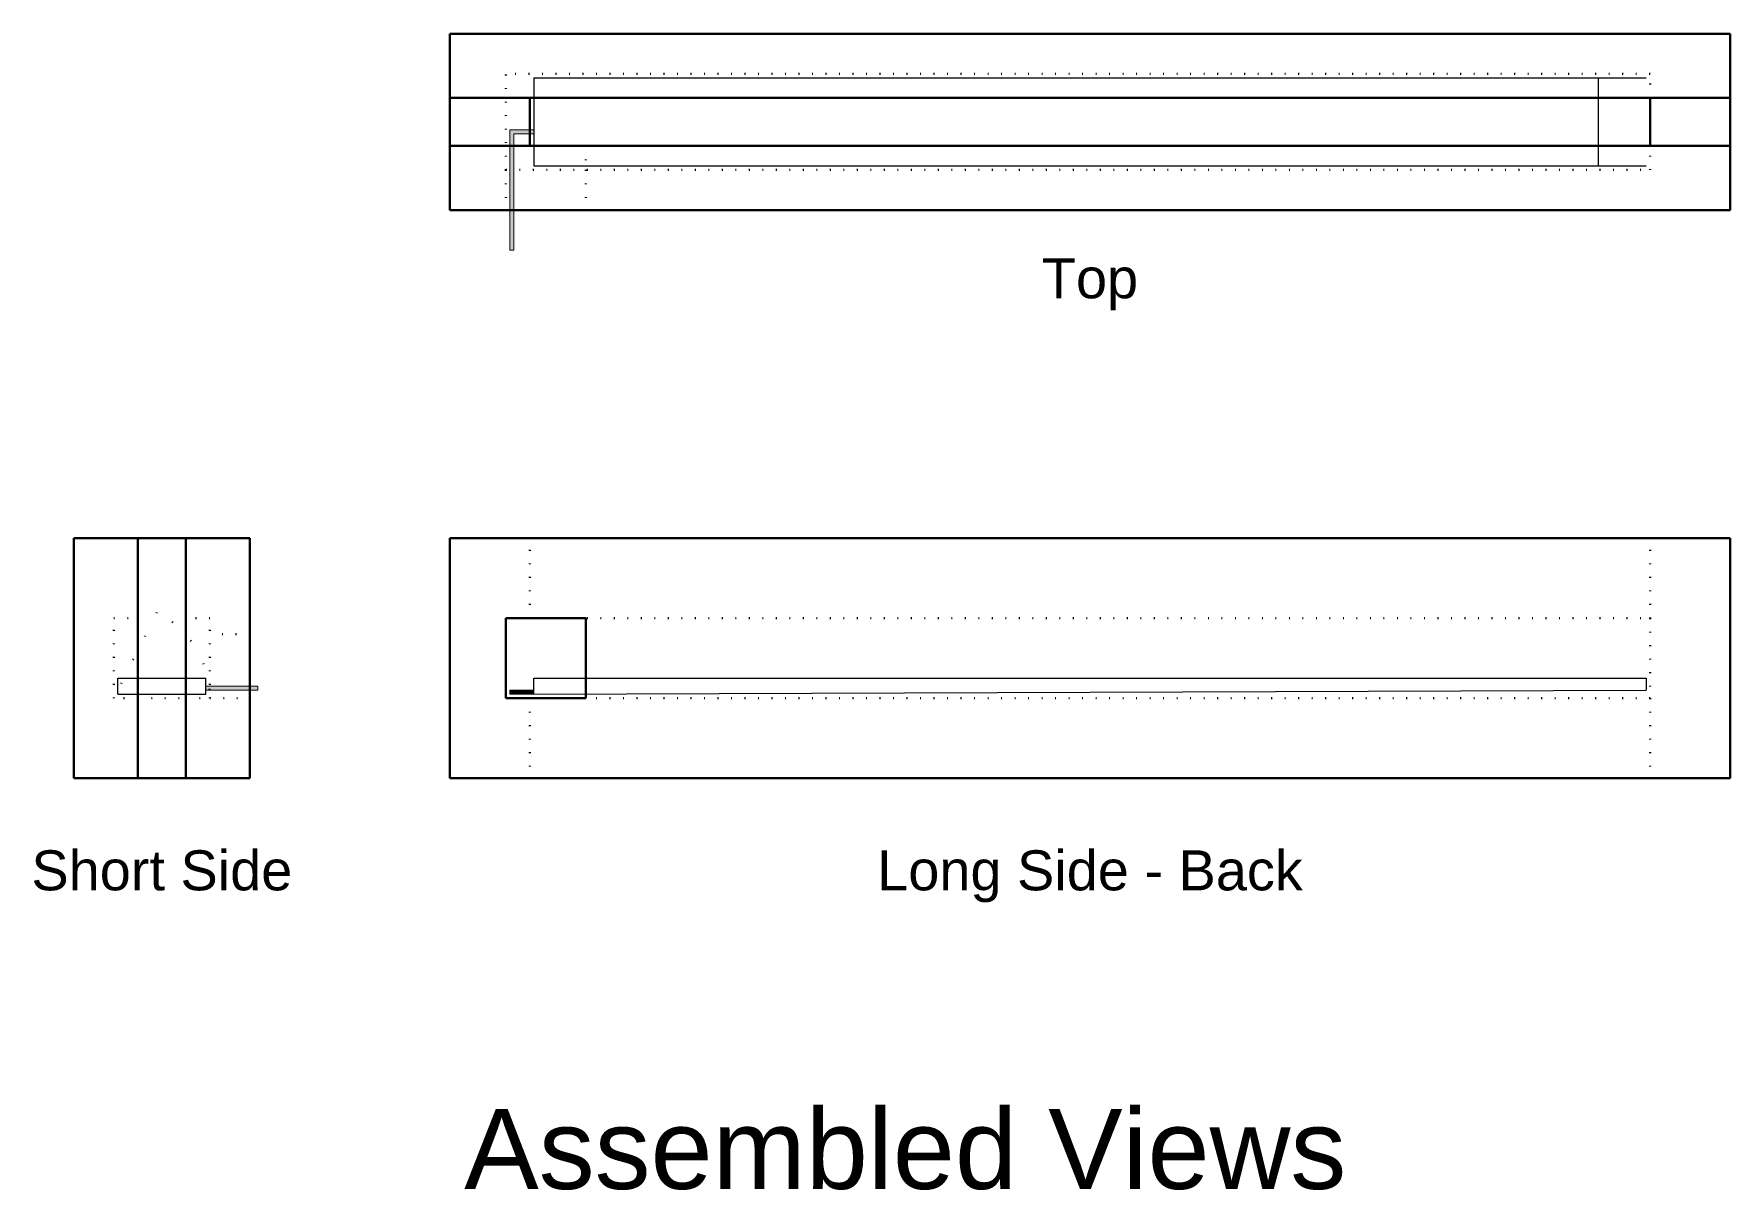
# Model space of a CAD drawing. Header units: millimetres. Extents: x 58 to 569, y -23 to 133.
# Drawn here: x 58 to 270, y -23.4 to 121 of the extents above; entities that cross this region are included whole.
import ezdxf

# ---------------------------------------------------------------- set-up
doc = ezdxf.new("R2010")
doc.units = ezdxf.units.MM
doc.linetypes.add('DOT2', pattern=[3.175, 0, -3.175])
doc.layers.get('0').update_dxf_attribs({"color": 18, "lineweight": 70, "true_color": 0x000000})
doc.layers.add('Arc', color=1, linetype='DOT2', lineweight=70)
doc.layers.add('LED Strip ... LED Wires', color=6, linetype='Continuous', lineweight=5)
for name, color, linetype, lineweight, true_color in [('Hidden', 250, 'DOT2', 70, 0x3e3e40), ('Labels', 96, 'Continuous', 50, 0x008000), ('LED Strip', 212, 'Continuous', 30, 0xc909cc)]:
    doc.layers.add(name, color=color, linetype=linetype, lineweight=lineweight, true_color=true_color)
doc.styles.add('textstyle3', font='Arial.ttf')

msp = doc.modelspace()

# ---------------------------------------------------------------- hatches: boundary and pattern name
at = {"layer": 'LED Strip ... LED Wires', "transparency": 33554687}
h = msp.add_hatch(dxfattribs=at)
h.set_pattern_fill('HEX', color=256, scale=0.01, style=0, pattern_type=0)
h.paths.add_polyline_path([(118, 94), (117.5, 94), (117.5, 109), (120.5, 109), (120.5, 108.5), (118, 108.5)], flags=0)
h = msp.add_hatch(dxfattribs=at)
h.set_pattern_fill('HEX', color=256, scale=0.01, style=0, pattern_type=0)
h.paths.add_polyline_path([(86, 39.5), (79.5, 39.5), (79.5, 39), (86, 39)], flags=0)
h = msp.add_hatch(dxfattribs=at)
h.set_pattern_fill('HEX', color=256, scale=0.01, style=0, pattern_type=0)
h.paths.add_polyline_path([(120.5, 38.5), (120.5, 39), (117.5, 39), (117.5, 38.5)], flags=0)

# ---------------------------------------------------------------- linework, layer by layer
for p, q in [((270, 121), (110, 121)), ((110, 121), (110, 113)), ((270, 121), (270, 113)), ((110, 113), (270, 113)), ((110, 113), (110, 107)), ((120, 113), (120, 107)), ((260, 113), (260, 107)), ((270, 113), (270, 107)), ((110, 107), (270, 107)), ((110, 107), (110, 99)), ((270, 107), (270, 99)), ((110, 99), (270, 99)), ((71, 58), (63, 58)), ((63, 58), (63, 28)), ((71, 58), (71, 28)), ((71, 58), (77, 58)), ((77, 58), (85, 58)), ((77, 58), (77, 28)), ((85, 58), (85, 28)), ((110, 58), (270, 58)), ((110, 58), (110, 28)), ((270, 58), (270, 28)), ((127, 48), (117, 48)), ((117, 48), (117, 38)), ((127, 38), (127, 48)), ((117, 38), (127, 38)), ((63, 28), (71, 28)), ((71, 28), (77, 28)), ((85, 28), (77, 28)), ((270, 28), (110, 28))]:
    msp.add_line(p, q)
at = {"layer": 'Arc'}
msp.add_line((73.37, 48.73), (68, 38), dxfattribs=at)
msp.add_arc((68, 38), 12, 5.1944, 63.4349, dxfattribs=at)
at = {"layer": 'Hidden', "ltscale": 0.5}
for p, q in [((117, 104), (117, 116)), ((260, 116), (117, 116)), ((260, 113), (260, 116)), ((127, 107), (127, 104)), ((260, 104), (260, 107)), ((117, 104), (260, 104)), ((117, 104), (117, 99)), ((127, 104), (127, 99)), ((120, 48), (120, 58)), ((260, 48), (260, 58)), ((68, 38), (68, 48)), ((68, 48), (71, 48)), ((80, 48), (77, 48)), ((80, 38), (80, 48)), ((117, 48), (260, 48)), ((117, 38), (117, 48)), ((260, 48), (260, 38)), ((85, 46), (80, 46)), ((85, 38), (85, 46)), ((71, 38), (68, 38)), ((71, 38), (77, 38)), ((77, 38), (80, 38)), ((80, 38), (85, 38)), ((260, 38), (117, 38)), ((120, 38), (120, 28)), ((260, 38), (260, 28))]:
    msp.add_line(p, q, dxfattribs=at)
at = {"layer": 'LED Strip'}
for p, q in [((120.5, 115.5), (120.5, 104.5)), ((120.5, 115.5), (259.5, 115.5)), ((253.5, 115.5), (253.5, 104.5)), ((120.5, 104.5), (259.5, 104.5)), ((68.5, 40.5), (79.5, 40.5)), ((68.5, 38.5), (68.5, 40.5)), ((79.5, 38.5), (79.5, 40.5)), ((120.5, 38.5), (120.5, 40.5)), ((120.5, 40.5), (259.5, 40.5)), ((259.5, 40.5), (259.5, 39)), ((68.5, 38.5), (79.5, 38.5)), ((120.5, 38.5), (259.5, 39))]:
    msp.add_line(p, q, dxfattribs=at)
at = {"layer": 'LED Strip ... LED Wires'}
for p, q in [((120.5, 109), (117.5, 109)), ((117.5, 109), (117.5, 94)), ((120.5, 108.5), (118, 108.5)), ((118, 108.5), (118, 94)), ((120.5, 109), (120.5, 108.5)), ((118, 94), (117.5, 94)), ((86, 39.5), (79.5, 39.5)), ((79.5, 39.5), (79.5, 39)), ((86, 39), (79.5, 39)), ((86, 39), (86, 39.5)), ((120.5, 39), (117.5, 39)), ((117.5, 39), (117.5, 38.5)), ((117.5, 38.5), (120.5, 38.5)), ((120.5, 38.5), (120.5, 39))]:
    msp.add_line(p, q, dxfattribs=at)

# ---------------------------------------------------------------- texts
at = {"layer": 'Labels', "char_height": 1, "style": 'textstyle3'}
for s, insert, attachment_point in [('\\H5;Top', (190, 92.97), 2), ('\\H5;Short Side', (74, 19), 2), ('\\H5;Long Side - Back', (190, 19), 2), ('\\H10;Assembled Views', (166.91, -18.38), 5)]:
    msp.add_mtext(s, dxfattribs=dict(at, insert=insert, attachment_point=attachment_point))

doc.saveas('drawing.dxf')
